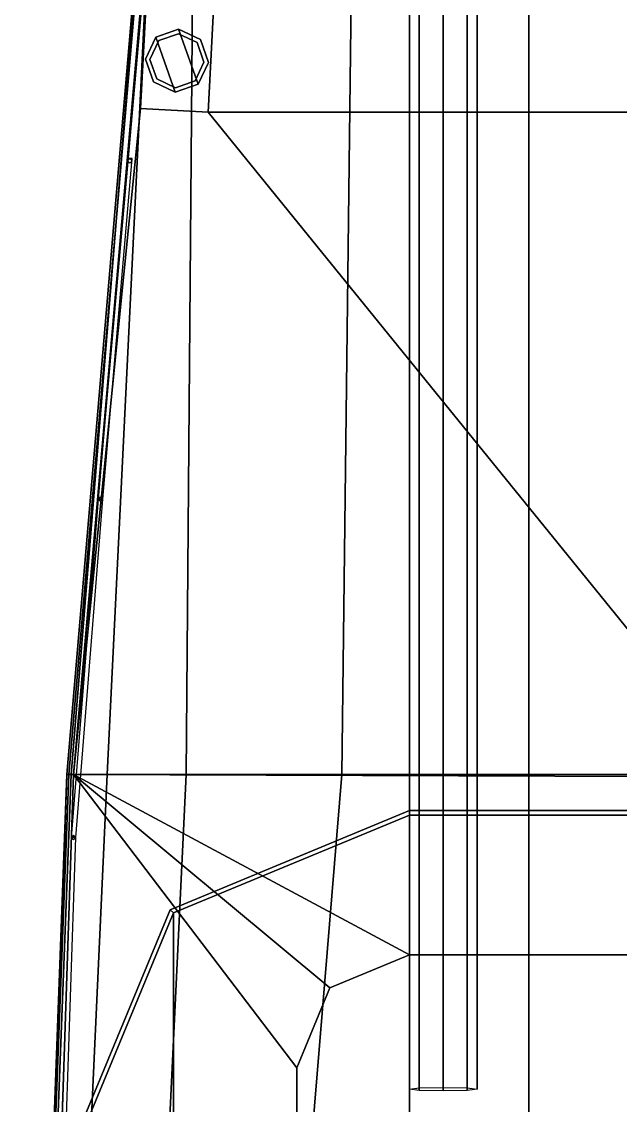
# Model space of a CAD drawing. Header units: millimetres. Extents: x -4 to 4, y -37.4 to 54.3.
# Drawn here: x -3.72 to -1.064, y 22.813 to 27.617 of the extents above; entities that cross this region are included whole.
import ezdxf

# ---------------------------------------------------------------- set-up
doc = ezdxf.new("R2010")
doc.units = ezdxf.units.MM
doc.layers.add('railing', color=6, linetype='Continuous')
doc.layers.add('superstructure', color=3, linetype='Continuous')

msp = doc.modelspace()

# ---------------------------------------------------------------- linework, layer by layer
for points in [[(-1.9561, 33.8028, -1.7439), (-2, 33.8, -1.85), (-2, 22.885, -1.278), (-1.9561, 22.8905, -1.172)], [(-2, 33.8, -1.85), (-1.9561, 33.7972, -1.9561), (-1.9561, 22.8794, -1.3839), (-2, 22.885, -1.278)], [(-1.85, 33.8039, -1.7), (-1.9561, 33.8028, -1.7439), (-1.9561, 22.8905, -1.172), (-1.85, 22.8928, -1.1282)], [(-1.9561, 33.7972, -1.9561), (-1.85, 33.7961, -2), (-1.85, 22.8771, -1.4278), (-1.9561, 22.8794, -1.3839)], [(-1.7439, 33.8028, -1.7439), (-1.85, 33.8039, -1.7), (-1.85, 22.8928, -1.1282), (-1.7439, 22.8905, -1.172)], [(-1.85, 33.7961, -2), (-1.7439, 33.7972, -1.9561), (-1.7439, 22.8794, -1.3839), (-1.85, 22.8771, -1.4278)], [(-1.7, 33.8, -1.85), (-1.7439, 33.8028, -1.7439), (-1.7439, 22.8905, -1.172), (-1.7, 22.885, -1.278)], [(-1.7439, 33.7972, -1.9561), (-1.7, 33.8, -1.85), (-1.7, 22.885, -1.278), (-1.7439, 22.8794, -1.3839)], [(-3.1, 29.2, 1.65), (-3.1, 29.2, 1.22), (-3.52, 24.28, 1.22), (-3.52, 24.28, 1.65)], [(-3.06, 29.2, 1.71), (-3.1, 29.2, 1.65), (-3.52, 24.28, 1.65), (-3.49, 24.28, 1.71)], [(-3.1, 29.2, 1.22), (-3.09, 29.2, 0.61), (-3.51, 24.28, 0.61), (-3.52, 24.28, 1.22)], [(-3.09, 29.2, 0.61), (-3.1, 29.2), (-3.5, 24.28), (-3.51, 24.28, 0.61)], [(-3.1, 29.2), (-3.1, 29.2), (-3.34, 24.28, -0.61), (-3.5, 24.28)], [(-3.1, 29.2), (-2.95, 29.2, -0.59), (-2.99, 24.28, -0.97), (-3.34, 24.28, -0.61)], [(-2.95, 29.2, -0.59), (-2.24, 29.2, -0.97), (-2.3, 24.28, -1.36), (-2.99, 24.28, -0.97)], [(-2.24, 29.2, -0.97), (-1.47, 29.2, -1.19), (-1.47, 24.28, -1.64), (-2.3, 24.28, -1.36)], [(-1.47, 29.2, -1.19), (-0.71, 29.2, -1.32), (-0.71, 24.28, -1.81), (-1.47, 24.28, -1.64)], [(-3.14, 28.23, 1.71), (-3.1923, 27.2314, 1.71), (-3.1923, 27.2314, 1.83), (-3.14, 28.23, 1.83)], [(-2.8404, 28.2143, 1.71), (-2.8927, 27.2157, 1.71), (-3.1923, 27.2314, 1.71), (-3.14, 28.23, 1.71)], [(-3.14, 28.23, 1.83), (-3.1923, 27.2314, 1.83), (-2.8927, 27.2157, 1.83), (-2.8404, 28.2143, 1.83)], [(-2.8927, 27.2157, 1.83), (-2.8927, 27.2157, 1.71), (-2.8404, 28.2143, 1.71), (-2.8404, 28.2143, 1.83)], [(-3.0237, 27.583, 2.2), (-3.1247, 27.5473, 2.2), (-3.1247, 27.5473, 2.24), (-3.0237, 27.583, 2.24)], [(-2.9373, 27.3392, 2.24), (-3.0237, 27.583, 2.24), (-3.1247, 27.5473, 2.24), (-3.0384, 27.3034, 2.24)], [(-2.927, 27.5369, 2.2), (-3.0237, 27.583, 2.2), (-3.0237, 27.583, 2.24), (-2.927, 27.5369, 2.24)], [(-2.8912, 27.4359, 2.24), (-2.927, 27.5369, 2.24), (-3.0237, 27.583, 2.24), (-2.9373, 27.3392, 2.24)], [(-3.1247, 27.5473, 2.2), (-3.1708, 27.4505, 2.2), (-3.1708, 27.4505, 2.24), (-3.1247, 27.5473, 2.24)], [(-3.0384, 27.3034, 2.24), (-3.1247, 27.5473, 2.24), (-3.1708, 27.4505, 2.24), (-3.1351, 27.3495, 2.24)], [(-3.1113, 27.5324, 1.83), (-3.1509, 27.4495, 1.83), (-3.1509, 27.4495, 2.2), (-3.1113, 27.5324, 2.2)], [(-3.0247, 27.5631, 1.83), (-3.1113, 27.5324, 1.83), (-3.1113, 27.5324, 2.2), (-3.0247, 27.5631, 2.2)], [(-2.9419, 27.5235, 1.83), (-3.0247, 27.5631, 1.83), (-3.0247, 27.5631, 2.2), (-2.9419, 27.5235, 2.2)], [(-2.9112, 27.4369, 1.83), (-2.9419, 27.5235, 1.83), (-2.9419, 27.5235, 2.2), (-2.9112, 27.4369, 2.2)], [(-2.8912, 27.4359, 2.2), (-2.927, 27.5369, 2.2), (-2.927, 27.5369, 2.24), (-2.8912, 27.4359, 2.24)], [(-3.1708, 27.4505, 2.2), (-3.1351, 27.3495, 2.2), (-3.1351, 27.3495, 2.24), (-3.1708, 27.4505, 2.24)], [(-3.1509, 27.4495, 1.83), (-3.1202, 27.3629, 1.83), (-3.1202, 27.3629, 2.2), (-3.1509, 27.4495, 2.2)], [(-2.9507, 27.354, 1.83), (-2.9112, 27.4369, 1.83), (-2.9112, 27.4369, 2.2), (-2.9507, 27.354, 2.2)], [(-2.9373, 27.3392, 2.2), (-2.8912, 27.4359, 2.2), (-2.8912, 27.4359, 2.24), (-2.9373, 27.3392, 2.24)], [(-3.1351, 27.3495, 2.2), (-3.0384, 27.3034, 2.2), (-3.0384, 27.3034, 2.24), (-3.1351, 27.3495, 2.24)], [(-3.1202, 27.3629, 1.83), (-3.0373, 27.3234, 1.83), (-3.0373, 27.3234, 2.2), (-3.1202, 27.3629, 2.2)], [(-3.0384, 27.3034, 2.2), (-2.9373, 27.3392, 2.2), (-2.9373, 27.3392, 2.24), (-3.0384, 27.3034, 2.24)], [(-3.0373, 27.3234, 1.83), (-2.9507, 27.354, 1.83), (-2.9507, 27.354, 2.2), (-3.0373, 27.3234, 2.2)], [(-3.1923, 27.2314, 1.83), (-3.1923, 27.2314, 1.71), (-2.8927, 27.2157, 1.71), (-2.8927, 27.2157, 1.83)], [(-3.5, 24.28), (-3.71, 18.83), (-3.72, 18.83, 0.61), (-3.51, 24.28, 0.61)], [(-3.51, 24.28, 0.61), (-3.72, 18.83, 0.61), (-3.72, 18.83, 1.22), (-3.52, 24.28, 1.22)], [(-3.52, 24.28, 1.22), (-3.72, 18.83, 1.22), (-3.7, 18.83, 1.65), (-3.52, 24.28, 1.65)], [(-3.34, 24.28, -0.61), (-3.59, 18.83, -0.61), (-3.71, 18.83), (-3.5, 24.28)], [(-3.52, 24.28, 1.65), (-3.7, 18.83, 1.65), (-3.67, 18.83, 1.71), (-3.49, 24.28, 1.71)], [(-2.99, 24.28, -0.97), (-3.25, 18.83, -1.23), (-3.59, 18.83, -0.61), (-3.34, 24.28, -0.61)], [(-2.3, 24.28, -1.36), (-2.75, 18.83, -1.58), (-3.25, 18.83, -1.23), (-2.99, 24.28, -0.97)], [(-1.47, 24.28, -1.64), (-1.47, 18.83, -2.05), (-2.75, 18.83, -1.58), (-2.3, 24.28, -1.36)], [(-0.71, 24.28, -1.81), (-0.71, 18.83, -2.23), (-1.47, 18.83, -2.05), (-1.47, 24.28, -1.64)]]:
    msp.add_3dface(points)
at = {"layer": 'railing'}
for points in [[(-3.36, 25.5, 2.71), (-3.23, 27.01, 2.71), (-3.25, 27.01, 2.71), (-3.38, 25.5, 2.71)], [(-3.36, 25.5, 2.21), (-3.23, 27.01, 2.21), (-3.25, 27.01, 2.21), (-3.38, 25.5, 2.21)], [(-3.24, 27.01, 1.71), (-3.25, 27, 1.71), (-3.25, 27, 2.71), (-3.24, 27.01, 2.71)], [(-3.25, 27, 1.71), (-3.24, 26.99, 1.71), (-3.24, 26.99, 2.71), (-3.25, 27, 2.71)], [(-3.23, 27, 1.71), (-3.24, 27.01, 1.71), (-3.24, 27.01, 2.71), (-3.23, 27, 2.71)], [(-3.24, 26.99, 1.71), (-3.23, 27, 1.71), (-3.23, 27, 2.71), (-3.24, 26.99, 2.71)], [(-3.37, 25.51, 1.71), (-3.38, 25.5, 1.71), (-3.38, 25.5, 2.71), (-3.37, 25.51, 2.71)], [(-3.36, 25.5, 1.71), (-3.37, 25.51, 1.71), (-3.37, 25.51, 2.71), (-3.36, 25.5, 2.71)], [(-3.48, 24, 2.71), (-3.36, 25.5, 2.71), (-3.38, 25.5, 2.71), (-3.5, 24, 2.71)], [(-3.48, 24, 2.21), (-3.36, 25.5, 2.21), (-3.38, 25.5, 2.21), (-3.5, 24, 2.21)], [(-3.38, 25.5, 1.71), (-3.37, 25.49, 1.71), (-3.37, 25.49, 2.71), (-3.38, 25.5, 2.71)], [(-3.37, 25.49, 1.71), (-3.36, 25.5, 1.71), (-3.36, 25.5, 2.71), (-3.37, 25.49, 2.71)], [(-3.53, 22.5, 2.71), (-3.48, 24, 2.71), (-3.5, 24, 2.71), (-3.55, 22.5, 2.71)], [(-3.53, 22.5, 2.21), (-3.48, 24, 2.21), (-3.5, 24, 2.21), (-3.55, 22.5, 2.21)], [(-3.49, 24.01, 1.71), (-3.5, 24, 1.71), (-3.5, 24, 2.71), (-3.49, 24.01, 2.71)], [(-3.5, 24, 1.71), (-3.49, 23.99, 1.71), (-3.49, 23.99, 2.71), (-3.5, 24, 2.71)], [(-3.48, 24, 1.71), (-3.49, 24.01, 1.71), (-3.49, 24.01, 2.71), (-3.48, 24, 2.71)], [(-3.49, 23.99, 1.71), (-3.48, 24, 1.71), (-3.48, 24, 2.71), (-3.49, 23.99, 2.71)]]:
    msp.add_3dface(points, dxfattribs=at)
at = {"layer": 'superstructure'}
for points in [[(-3.14, 28.23, 1.71), (-3.14, 28.23, 1.71), (-3.49, 24.28, 1.71), (-3.1923, 27.2314, 1.71)], [(-3.1448, 28.23, 1.71), (-3.1448, 28.23, 1.71), (-3.49, 24.28, 1.71), (-3.14, 28.23, 1.71)], [(2.8927, 27.2157, 1.71), (2.8404, 28.2143, 1.71), (-2.8404, 28.2143, 1.71), (-2.8927, 27.2157, 1.71)], [(-0.5, 24.27, 1.71), (-2.8927, 27.2157, 1.71), (-3.1923, 27.2314, 1.71), (-3.49, 24.28, 1.71)], [(0.5, 24.27, 1.71), (2.8927, 27.2157, 1.71), (-2.8927, 27.2157, 1.71), (-0.5, 24.27, 1.71)], [(-3.49, 24.28, 1.71), (-3.67, 18.83, 1.71), (-2.5, 20.38, 1.71), (-2.5, 22.98, 1.71)], [(-3.49, 24.28, 1.71), (-3.49, 24.28, 1.71), (-2.5, 22.98, 1.71), (-2.3536, 23.3336, 1.71)], [(-3.49, 24.28, 1.71), (-3.49, 24.28, 1.71), (-2.3536, 23.3336, 1.71), (-2, 23.48, 1.71)], [(-0.5, 23.48, 1.71), (-0.5, 24.27, 1.71), (-3.49, 24.28, 1.71), (-2, 23.48, 1.71)], [(-2, 24.12, 4.09), (-3.0607, 23.6807, 4.09), (-3.0607, 23.6807, 5.27), (-2, 24.12, 5.27)], [(-2, 24.12, 5.27), (-3.0607, 23.6807, 5.27), (-3.0465, 23.6665, 5.27), (-2, 24.1, 5.27)], [(2, 24.12, 4.09), (-2, 24.12, 4.09), (-2, 24.12, 5.27), (2, 24.12, 5.27)], [(2, 24.12, 5.27), (-2, 24.12, 5.27), (-2, 24.1, 5.27), (2, 24.1, 5.27)], [(-3.0465, 23.6665, 4.11), (-2, 24.1, 4.11), (-2, 24.1, 5.27), (-3.0465, 23.6665, 5.27)], [(-2, 19.1, 4.11), (-2, 24.1, 4.11), (-3.0465, 23.6665, 4.11), (-3.0465, 19.5335, 4.11)], [(-2, 24.1, 4.11), (2, 24.1, 4.11), (2, 24.1, 5.27), (-2, 24.1, 5.27)], [(2, 19.1, 4.11), (2, 24.1, 4.11), (-2, 24.1, 4.11), (-2, 19.1, 4.11)], [(-3.0607, 23.6807, 4.09), (-3.5, 22.62, 4.09), (-3.5, 22.62, 5.27), (-3.0607, 23.6807, 5.27)], [(-3.0607, 23.6807, 5.27), (-3.5, 22.62, 5.27), (-3.48, 22.62, 5.27), (-3.0465, 23.6665, 5.27)], [(-3.48, 22.62, 4.11), (-3.0465, 23.6665, 4.11), (-3.0465, 23.6665, 5.27), (-3.48, 22.62, 5.27)], [(-3.0465, 19.5335, 4.11), (-3.0465, 23.6665, 4.11), (-3.48, 22.62, 4.11), (-3.48, 20.58, 4.11)], [(-2, 23.48, 1.71), (-2.3536, 23.3336, 1.71), (-2.3536, 23.3336, 4.09), (-2, 23.48, 4.09)], [(0.5, 23.48, 2.85), (-0.5, 23.48, 2.85), (-2, 23.48, 4.09), (2, 23.48, 4.09)], [(-0.5, 23.48, 1.71), (-2, 23.48, 1.71), (-2, 23.48, 4.09), (-0.5, 23.48, 2.85)], [(-2.3536, 23.3336, 1.71), (-2.5, 22.98, 1.71), (-2.5, 22.98, 4.09), (-2.3536, 23.3336, 4.09)], [(-2.5, 22.98, 1.71), (-2.5, 20.38, 1.71), (-2.5, 20.38, 4.09), (-2.5, 22.98, 4.09)]]:
    msp.add_3dface(points, dxfattribs=at)

doc.saveas('drawing.dxf')
